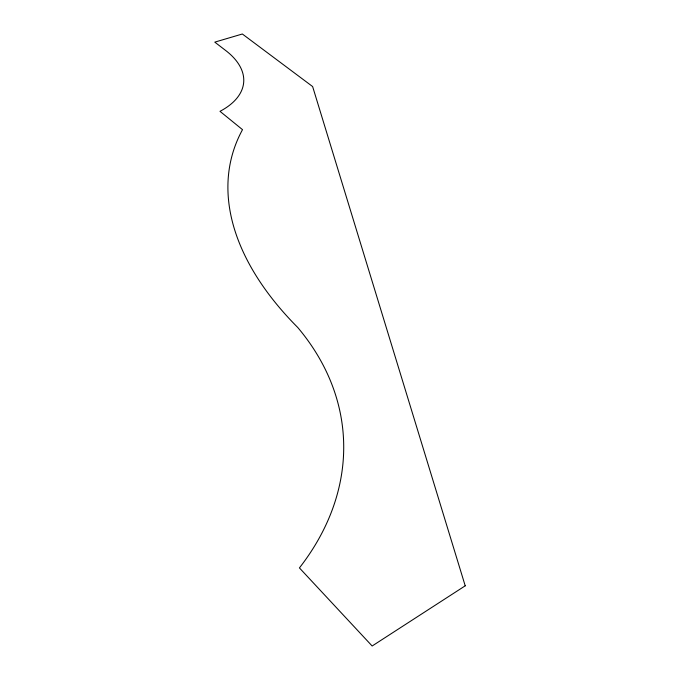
<?xml version="1.0" encoding="UTF-8"?>
<svg xmlns="http://www.w3.org/2000/svg" width="680" height="680" viewBox="0 0 680 680"><rect width="100%" height="100%" fill="white"/><g stroke="black" fill="none" stroke-linecap="round" stroke-linejoin="round"><path stroke-width="1.02" d="M465.213 585.82L372.147 646L299.421 567.91A333.421 238.944 -4 0 0 297.721 327.454A371.9 208.811 16.2 0 1 242.513 129.659L219.988 111.325A92.174 48.169 4.4 0 0 225.496 50.362L214.786 42.134L242.352 34L312.63 86.555L465.213 585.82"/></g></svg>
